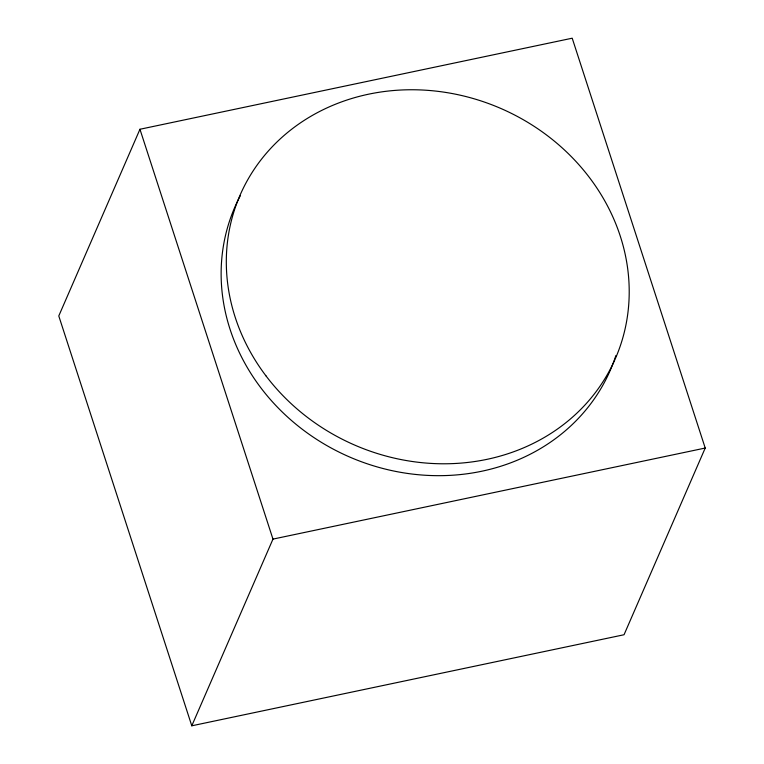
<?xml version="1.0" encoding="UTF-8"?>
<svg xmlns="http://www.w3.org/2000/svg" width="764" height="764" viewBox="0 0 764 764"><rect width="100%" height="100%" fill="white"/><g stroke="black" fill="none" stroke-linecap="round" stroke-linejoin="round"><path stroke-width="1.15" d="M139.955 129.259L58.78 315.952L191.793 725.8L624.045 634.741L705.22 448.048L572.207 38.2L139.955 129.259L272.968 539.107L191.793 725.8M272.968 539.107L705.22 448.048M614.409 359.834A204.676 183.494 23.5 0 1 348.756 456.633A204.676 183.494 23.5 0 1 240.307 195.756M615.87 355.556A204.676 183.494 23.5 0 1 614.781 358.765M265.939 375.821A204.676 183.494 23.5 0 0 612.585 364.629A204.676 183.494 23.5 0 0 404.739 89.865A204.676 183.494 23.5 0 0 265.939 375.821"/></g></svg>
